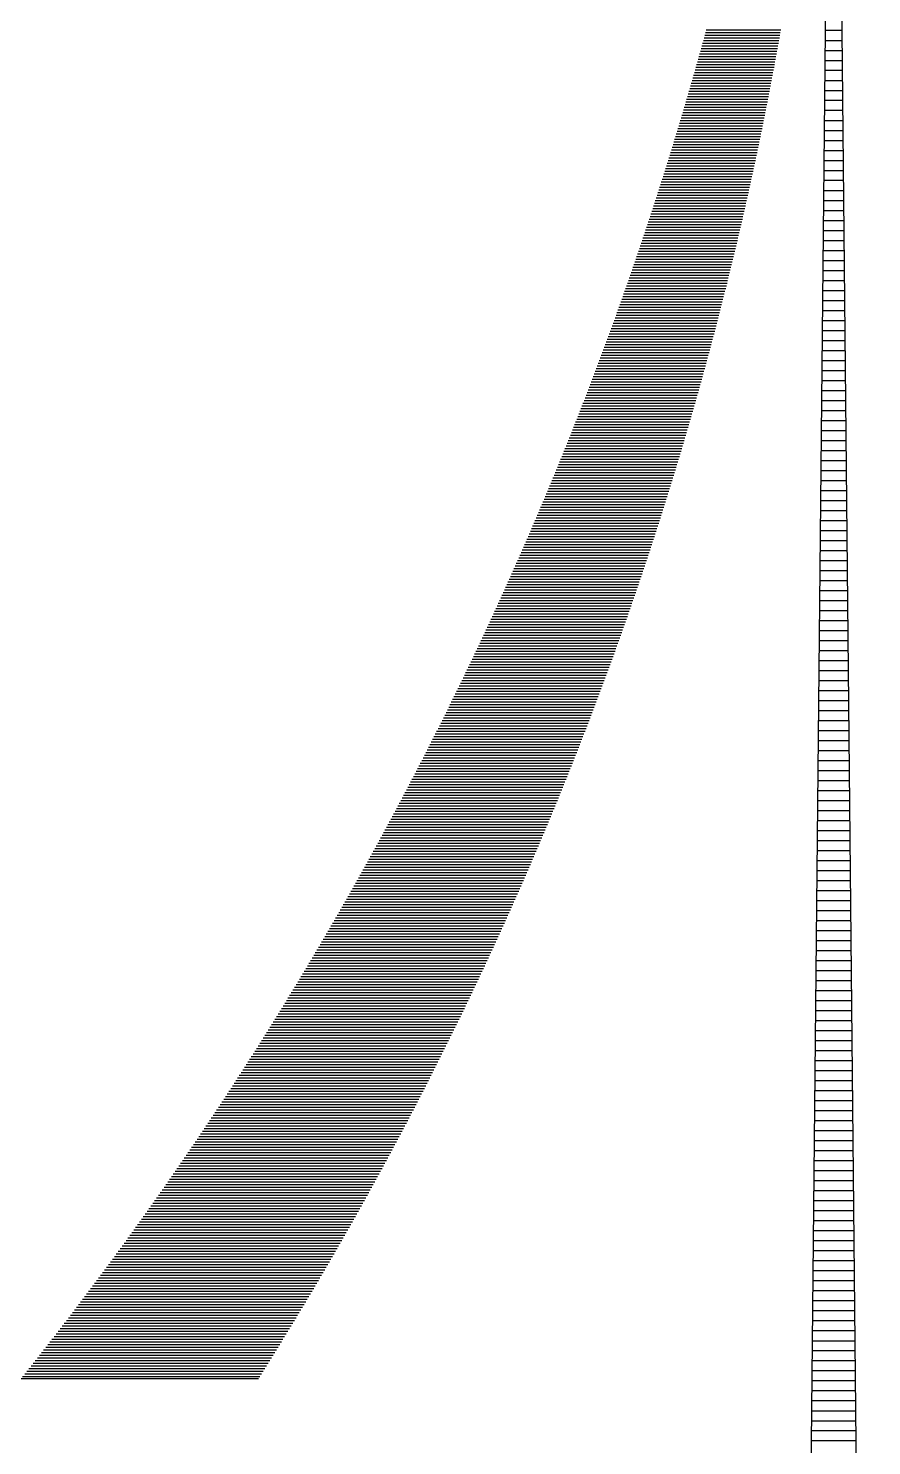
# Model space of a CAD drawing. Extents: x 271 to 16033, y -55852 to 2525.
# Drawn here: x 15996.302 to 15996.796, y -55777.837 to -55777.007 of the extents above; entities that cross this region are included whole.
import ezdxf

# ---------------------------------------------------------------- set-up
doc = ezdxf.new("R2010")
doc.units = 0
doc.header["$MEASUREMENT"] = 0
doc.layers.add('GUSH_MARM', color=173, linetype='Continuous')

# ---------------------------------------------------------------- blocks, each defined once
blk = doc.blocks.new('1BB389')
at = {"color": 7, "linetype": 'Continuous'}
for p, q in [((-20.566, -132.656), (-20.411, -132.656)), ((-20.568, -132.844), (-20.409, -132.844)), ((-20.567, -132.75), (-20.41, -132.75)), ((-20.569, -132.938), (-20.408, -132.938)), ((-20.57, -133.031), (-20.407, -133.031)), ((-20.572, -133.219), (-20.405, -133.219)), ((-20.571, -133.125), (-20.406, -133.125)), ((-20.573, -133.312), (-20.405, -133.312)), ((-20.575, -133.5), (-20.403, -133.5)), ((-20.574, -133.406), (-20.404, -133.406)), ((-20.576, -133.594), (-20.402, -133.594)), ((-20.577, -133.688), (-20.401, -133.688)), ((-20.578, -133.875), (-20.399, -133.875)), ((-20.577, -133.781), (-20.4, -133.781)), ((-20.579, -133.969), (-20.398, -133.969)), ((-20.581, -134.156), (-20.396, -134.156)), ((-20.58, -134.062), (-20.397, -134.062)), ((-20.582, -134.25), (-20.395, -134.25)), ((-20.584, -134.438), (-20.393, -134.438)), ((-20.583, -134.344), (-20.394, -134.344)), ((-20.585, -134.531), (-20.392, -134.531)), ((-20.586, -134.625), (-20.391, -134.625)), ((-20.588, -134.812), (-20.39, -134.812)), ((-20.587, -134.719), (-20.39, -134.719)), ((-20.589, -134.906), (-20.389, -134.906)), ((-20.591, -135.094), (-20.387, -135.094)), ((-20.59, -135), (-20.388, -135)), ((-20.592, -135.188), (-20.386, -135.188)), ((-20.592, -135.281), (-20.385, -135.281)), ((-20.594, -135.469), (-20.383, -135.469)), ((-20.593, -135.375), (-20.384, -135.375)), ((-20.595, -135.562), (-20.382, -135.562)), ((-20.597, -135.75), (-20.38, -135.75)), ((-20.596, -135.656), (-20.381, -135.656)), ((-20.598, -135.844), (-20.379, -135.844)), ((-20.6, -136.031), (-20.377, -136.031)), ((-20.599, -135.938), (-20.378, -135.938)), ((-20.601, -136.125), (-20.376, -136.125)), ((-20.602, -136.219), (-20.376, -136.219)), ((-20.604, -136.406), (-20.374, -136.406)), ((-20.603, -136.312), (-20.375, -136.312)), ((-20.605, -136.5), (-20.373, -136.5)), ((-20.606, -136.594), (-20.372, -136.594)), ((-20.606, -136.688), (-20.371, -136.688)), ((-20.607, -136.781), (-20.37, -136.781)), ((-20.608, -136.875), (-20.369, -136.875)), ((-20.61, -137.062), (-20.367, -137.062)), ((-20.609, -136.969), (-20.368, -136.969)), ((-20.611, -137.156), (-20.366, -137.156)), ((-20.613, -137.344), (-20.364, -137.344)), ((-20.612, -137.25), (-20.365, -137.25)), ((-20.614, -137.438), (-20.363, -137.438)), ((-20.616, -137.625), (-20.361, -137.625)), ((-20.615, -137.531), (-20.362, -137.531)), ((-20.617, -137.719), (-20.361, -137.719)), ((-20.618, -137.812), (-20.36, -137.812)), ((-20.62, -138), (-20.358, -138)), ((-20.619, -137.906), (-20.359, -137.906)), ((-20.621, -138.094), (-20.357, -138.094)), ((-20.622, -138.281), (-20.355, -138.281)), ((-20.621, -138.188), (-20.356, -138.188)), ((-20.623, -138.375), (-20.354, -138.375)), ((-20.624, -138.469), (-20.353, -138.469)), ((-20.626, -138.656), (-20.351, -138.656)), ((-20.625, -138.562), (-20.352, -138.562)), ((-20.627, -138.75), (-20.35, -138.75)), ((-20.629, -138.938), (-20.348, -138.938)), ((-20.628, -138.844), (-20.349, -138.844)), ((-20.63, -139.031), (-20.347, -139.031)), ((-20.632, -139.219), (-20.346, -139.219)), ((-20.631, -139.125), (-20.347, -139.125)), ((-20.633, -139.312), (-20.345, -139.312)), ((-20.634, -139.406), (-20.344, -139.406)), ((-20.636, -139.594), (-20.342, -139.594)), ((-20.635, -139.5), (-20.343, -139.5)), ((-20.636, -139.688), (-20.341, -139.688)), ((-20.638, -139.875), (-20.339, -139.875)), ((-20.637, -139.781), (-20.34, -139.781)), ((-20.639, -139.969), (-20.338, -139.969)), ((-20.64, -140.062), (-20.337, -140.062)), ((-20.642, -140.25), (-20.335, -140.25)), ((-20.641, -140.156), (-20.336, -140.156)), ((-20.643, -140.344), (-20.334, -140.344)), ((-20.645, -140.531), (-20.332, -140.531)), ((-20.644, -140.438), (-20.333, -140.438)), ((-20.646, -140.625), (-20.332, -140.625)), ((-20.648, -140.812), (-20.33, -140.812)), ((-20.647, -140.719), (-20.331, -140.719)), ((-20.649, -140.906), (-20.329, -140.906)), ((-20.65, -141), (-20.328, -141)), ((-20.651, -141.188), (-20.326, -141.188)), ((-20.65, -141.094), (-20.327, -141.094)), ((-20.652, -141.281), (-20.325, -141.281)), ((-20.654, -141.469), (-20.323, -141.469)), ((-20.653, -141.375), (-20.324, -141.375)), ((-20.655, -141.562), (-20.322, -141.562)), ((-20.656, -141.656), (-20.321, -141.656)), ((-20.658, -141.844), (-20.319, -141.844)), ((-20.657, -141.75), (-20.32, -141.75)), ((-20.659, -141.938), (-20.318, -141.938)), ((-20.661, -142.125), (-20.317, -142.125)), ((-20.66, -142.031), (-20.318, -142.031)), ((-20.662, -142.219), (-20.316, -142.219)), ((-20.664, -142.406), (-20.314, -142.406)), ((-20.663, -142.312), (-20.315, -142.312)), ((-20.665, -142.5), (-20.313, -142.5)), ((-20.665, -142.594), (-20.312, -142.594)), ((-20.667, -142.781), (-20.31, -142.781)), ((-20.666, -142.688), (-20.311, -142.688)), ((-20.668, -142.875), (-20.309, -142.875)), ((-20.67, -143.062), (-20.307, -143.062)), ((-20.669, -142.969), (-20.308, -142.969)), ((-20.671, -143.156), (-20.306, -143.156)), ((-20.672, -143.25), (-20.305, -143.25)), ((-20.674, -143.438), (-20.303, -143.438)), ((-20.673, -143.344), (-20.304, -143.344)), ((-20.675, -143.531), (-20.303, -143.531)), ((-20.677, -143.719), (-20.301, -143.719)), ((-20.676, -143.625), (-20.302, -143.625)), ((-20.678, -143.812), (-20.3, -143.812)), ((-20.679, -143.906), (-20.299, -143.906)), ((-20.679, -144), (-20.298, -144)), ((-20.68, -144.094), (-20.297, -144.094)), ((-20.681, -144.188), (-20.296, -144.188)), ((-20.683, -144.375), (-20.294, -144.375)), ((-20.682, -144.281), (-20.295, -144.281)), ((-20.684, -144.469), (-20.293, -144.469)), ((-20.686, -144.656), (-20.291, -144.656)), ((-20.685, -144.562), (-20.292, -144.562)), ((-20.687, -144.75), (-20.29, -144.75)), ((-20.688, -144.844), (-20.289, -144.844)), ((-20.69, -145.031), (-20.288, -145.031)), ((-20.689, -144.938), (-20.289, -144.938)), ((-20.691, -145.125), (-20.287, -145.125)), ((-20.693, -145.312), (-20.285, -145.312)), ((-20.692, -145.219), (-20.286, -145.219)), ((-20.694, -145.406), (-20.284, -145.406)), ((-20.695, -145.594), (-20.282, -145.594)), ((-20.694, -145.5), (-20.283, -145.5)), ((-20.696, -145.688), (-20.281, -145.688)), ((-20.697, -145.781), (-20.28, -145.781)), ((-20.698, -145.875), (-20.279, -145.875))]:
    blk.add_line(p, q, dxfattribs=at)

msp = doc.modelspace()

# ---------------------------------------------------------------- linework, layer by layer
at = {"layer": 'GUSH_MARM', "color": 250, "linetype": 'Continuous', "ltscale": 0.0625}
for p, q in [((15996.71159, -55782.78398, 1172.19571), (15996.77394, -55776.53734, 1172.19571)), ((15996.83659, -55782.78398, 1172.19571), (15996.77425, -55776.53734, 1172.19571)), ((15996.29791, -55777.79776, 1172.19571), (15996.43702, -55777.79776, 1172.19571))]:
    msp.add_line(p, q, dxfattribs=at)
at = {"layer": 'GUSH_MARM', "color": 250, "linetype": 'Continuous', "ltscale": 0.00016276}
for p, q in [((15996.69759, -55777.0139, 1172.19571), (15996.74185, -55777.0139, 1172.19571)), ((15996.69803, -55777.01234, 1172.19571), (15996.74213, -55777.01234, 1172.19571)), ((15996.69845, -55777.01077, 1172.19571), (15996.74241, -55777.01077, 1172.19571)), ((15996.69888, -55777.00921, 1172.19571), (15996.74268, -55777.00921, 1172.19571)), ((15996.69931, -55777.00765, 1172.19571), (15996.74296, -55777.00765, 1172.19571)), ((15996.69542, -55777.02171, 1172.19571), (15996.74043, -55777.02171, 1172.19571)), ((15996.69586, -55777.02015, 1172.19571), (15996.74072, -55777.02015, 1172.19571)), ((15996.6963, -55777.01859, 1172.19571), (15996.741, -55777.01859, 1172.19571)), ((15996.69673, -55777.01702, 1172.19571), (15996.74129, -55777.01702, 1172.19571)), ((15996.69716, -55777.01546, 1172.19571), (15996.74157, -55777.01546, 1172.19571)), ((15996.69322, -55777.02952, 1172.19571), (15996.73899, -55777.02952, 1172.19571)), ((15996.69366, -55777.02796, 1172.19571), (15996.73928, -55777.02796, 1172.19571)), ((15996.69411, -55777.0264, 1172.19571), (15996.73957, -55777.0264, 1172.19571)), ((15996.69455, -55777.02484, 1172.19571), (15996.73986, -55777.02484, 1172.19571)), ((15996.69499, -55777.02327, 1172.19571), (15996.74015, -55777.02327, 1172.19571)), ((15996.69099, -55777.03734, 1172.19571), (15996.73752, -55777.03734, 1172.19571)), ((15996.69144, -55777.03577, 1172.19571), (15996.73781, -55777.03577, 1172.19571)), ((15996.69188, -55777.03421, 1172.19571), (15996.73811, -55777.03421, 1172.19571)), ((15996.69233, -55777.03265, 1172.19571), (15996.7384, -55777.03265, 1172.19571)), ((15996.69278, -55777.03109, 1172.19571), (15996.7387, -55777.03109, 1172.19571)), ((15996.68826, -55777.04671, 1172.19571), (15996.73571, -55777.04671, 1172.19571)), ((15996.68872, -55777.04515, 1172.19571), (15996.73601, -55777.04515, 1172.19571)), ((15996.68918, -55777.04359, 1172.19571), (15996.73632, -55777.04359, 1172.19571)), ((15996.68963, -55777.04202, 1172.19571), (15996.73662, -55777.04202, 1172.19571)), ((15996.69008, -55777.04046, 1172.19571), (15996.73692, -55777.04046, 1172.19571)), ((15996.69054, -55777.0389, 1172.19571), (15996.73722, -55777.0389, 1172.19571)), ((15996.68596, -55777.05452, 1172.19571), (15996.73417, -55777.05452, 1172.19571)), ((15996.68642, -55777.05296, 1172.19571), (15996.73448, -55777.05296, 1172.19571)), ((15996.68689, -55777.0514, 1172.19571), (15996.73479, -55777.0514, 1172.19571)), ((15996.68735, -55777.04984, 1172.19571), (15996.7351, -55777.04984, 1172.19571)), ((15996.68781, -55777.04827, 1172.19571), (15996.7354, -55777.04827, 1172.19571)), ((15996.68363, -55777.06234, 1172.19571), (15996.7326, -55777.06234, 1172.19571)), ((15996.6841, -55777.06077, 1172.19571), (15996.73292, -55777.06077, 1172.19571)), ((15996.68456, -55777.05921, 1172.19571), (15996.73323, -55777.05921, 1172.19571)), ((15996.68503, -55777.05765, 1172.19571), (15996.73355, -55777.05765, 1172.19571)), ((15996.6855, -55777.05609, 1172.19571), (15996.73386, -55777.05609, 1172.19571)), ((15996.68078, -55777.07171, 1172.19571), (15996.73068, -55777.07171, 1172.19571)), ((15996.68126, -55777.07015, 1172.19571), (15996.73101, -55777.07015, 1172.19571)), ((15996.68174, -55777.06859, 1172.19571), (15996.73133, -55777.06859, 1172.19571)), ((15996.68221, -55777.06702, 1172.19571), (15996.73165, -55777.06702, 1172.19571)), ((15996.68268, -55777.06546, 1172.19571), (15996.73197, -55777.06546, 1172.19571)), ((15996.68316, -55777.0639, 1172.19571), (15996.73229, -55777.0639, 1172.19571)), ((15996.67838, -55777.07952, 1172.19571), (15996.72905, -55777.07952, 1172.19571)), ((15996.67886, -55777.07796, 1172.19571), (15996.72938, -55777.07796, 1172.19571)), ((15996.67934, -55777.0764, 1172.19571), (15996.72971, -55777.0764, 1172.19571)), ((15996.67982, -55777.07484, 1172.19571), (15996.73003, -55777.07484, 1172.19571)), ((15996.6803, -55777.07327, 1172.19571), (15996.73036, -55777.07327, 1172.19571)), ((15996.67594, -55777.08734, 1172.19571), (15996.72739, -55777.08734, 1172.19571)), ((15996.67643, -55777.08577, 1172.19571), (15996.72772, -55777.08577, 1172.19571)), ((15996.67692, -55777.08421, 1172.19571), (15996.72806, -55777.08421, 1172.19571)), ((15996.67741, -55777.08265, 1172.19571), (15996.72839, -55777.08265, 1172.19571)), ((15996.67789, -55777.08109, 1172.19571), (15996.72872, -55777.08109, 1172.19571)), ((15996.67297, -55777.09671, 1172.19571), (15996.72535, -55777.09671, 1172.19571)), ((15996.67347, -55777.09515, 1172.19571), (15996.72569, -55777.09515, 1172.19571)), ((15996.67397, -55777.09359, 1172.19571), (15996.72603, -55777.09359, 1172.19571)), ((15996.67446, -55777.09202, 1172.19571), (15996.72637, -55777.09202, 1172.19571)), ((15996.67496, -55777.09046, 1172.19571), (15996.72671, -55777.09046, 1172.19571)), ((15996.67545, -55777.0889, 1172.19571), (15996.72705, -55777.0889, 1172.19571)), ((15996.67047, -55777.10452, 1172.19571), (15996.72362, -55777.10452, 1172.19571)), ((15996.67097, -55777.10296, 1172.19571), (15996.72397, -55777.10296, 1172.19571)), ((15996.67147, -55777.1014, 1172.19571), (15996.72432, -55777.1014, 1172.19571)), ((15996.67198, -55777.09984, 1172.19571), (15996.72466, -55777.09984, 1172.19571)), ((15996.67248, -55777.09827, 1172.19571), (15996.72501, -55777.09827, 1172.19571)), ((15996.66793, -55777.11234, 1172.19571), (15996.72186, -55777.11234, 1172.19571)), ((15996.66844, -55777.11077, 1172.19571), (15996.72222, -55777.11077, 1172.19571)), ((15996.66895, -55777.10921, 1172.19571), (15996.72257, -55777.10921, 1172.19571)), ((15996.66946, -55777.10765, 1172.19571), (15996.72292, -55777.10765, 1172.19571)), ((15996.66996, -55777.10609, 1172.19571), (15996.72327, -55777.10609, 1172.19571)), ((15996.66484, -55777.12171, 1172.19571), (15996.71971, -55777.12171, 1172.19571)), ((15996.66535, -55777.12015, 1172.19571), (15996.72008, -55777.12015, 1172.19571)), ((15996.66587, -55777.11859, 1172.19571), (15996.72044, -55777.11859, 1172.19571)), ((15996.66639, -55777.11702, 1172.19571), (15996.72079, -55777.11702, 1172.19571)), ((15996.6669, -55777.11546, 1172.19571), (15996.72115, -55777.11546, 1172.19571)), ((15996.66742, -55777.1139, 1172.19571), (15996.72151, -55777.1139, 1172.19571)), ((15996.66223, -55777.12952, 1172.19571), (15996.71789, -55777.12952, 1172.19571)), ((15996.66275, -55777.12796, 1172.19571), (15996.71826, -55777.12796, 1172.19571)), ((15996.66327, -55777.1264, 1172.19571), (15996.71862, -55777.1264, 1172.19571)), ((15996.6638, -55777.12484, 1172.19571), (15996.71899, -55777.12484, 1172.19571)), ((15996.66432, -55777.12327, 1172.19571), (15996.71935, -55777.12327, 1172.19571)), ((15996.65958, -55777.13734, 1172.19571), (15996.71603, -55777.13734, 1172.19571)), ((15996.66011, -55777.13577, 1172.19571), (15996.71641, -55777.13577, 1172.19571)), ((15996.66064, -55777.13421, 1172.19571), (15996.71678, -55777.13421, 1172.19571)), ((15996.66117, -55777.13265, 1172.19571), (15996.71715, -55777.13265, 1172.19571)), ((15996.6617, -55777.13109, 1172.19571), (15996.71752, -55777.13109, 1172.19571)), ((15996.65636, -55777.14671, 1172.19571), (15996.71377, -55777.14671, 1172.19571)), ((15996.6569, -55777.14515, 1172.19571), (15996.71415, -55777.14515, 1172.19571)), ((15996.65744, -55777.14359, 1172.19571), (15996.71453, -55777.14359, 1172.19571)), ((15996.65798, -55777.14202, 1172.19571), (15996.71491, -55777.14202, 1172.19571)), ((15996.65851, -55777.14046, 1172.19571), (15996.71528, -55777.14046, 1172.19571)), ((15996.65905, -55777.1389, 1172.19571), (15996.71566, -55777.1389, 1172.19571)), ((15996.65365, -55777.15452, 1172.19571), (15996.71184, -55777.15452, 1172.19571)), ((15996.65419, -55777.15296, 1172.19571), (15996.71223, -55777.15296, 1172.19571)), ((15996.65474, -55777.1514, 1172.19571), (15996.71262, -55777.1514, 1172.19571)), ((15996.65528, -55777.14984, 1172.19571), (15996.713, -55777.14984, 1172.19571)), ((15996.65582, -55777.14827, 1172.19571), (15996.71338, -55777.14827, 1172.19571)), ((15996.6509, -55777.16234, 1172.19571), (15996.70989, -55777.16234, 1172.19571)), ((15996.65145, -55777.16077, 1172.19571), (15996.71028, -55777.16077, 1172.19571)), ((15996.652, -55777.15921, 1172.19571), (15996.71068, -55777.15921, 1172.19571)), ((15996.65255, -55777.15765, 1172.19571), (15996.71107, -55777.15765, 1172.19571)), ((15996.6531, -55777.15609, 1172.19571), (15996.71146, -55777.15609, 1172.19571)), ((15996.64755, -55777.17171, 1172.19571), (15996.70751, -55777.17171, 1172.19571)), ((15996.64812, -55777.17015, 1172.19571), (15996.70791, -55777.17015, 1172.19571)), ((15996.64867, -55777.16859, 1172.19571), (15996.70831, -55777.16859, 1172.19571)), ((15996.64923, -55777.16702, 1172.19571), (15996.70871, -55777.16702, 1172.19571)), ((15996.64979, -55777.16546, 1172.19571), (15996.7091, -55777.16546, 1172.19571)), ((15996.65034, -55777.1639, 1172.19571), (15996.7095, -55777.1639, 1172.19571)), ((15996.64473, -55777.17952, 1172.19571), (15996.70549, -55777.17952, 1172.19571)), ((15996.6453, -55777.17796, 1172.19571), (15996.70589, -55777.17796, 1172.19571)), ((15996.64586, -55777.1764, 1172.19571), (15996.7063, -55777.1764, 1172.19571)), ((15996.64643, -55777.17484, 1172.19571), (15996.7067, -55777.17484, 1172.19571)), ((15996.64699, -55777.17327, 1172.19571), (15996.70711, -55777.17327, 1172.19571)), ((15996.64187, -55777.18734, 1172.19571), (15996.70344, -55777.18734, 1172.19571)), ((15996.64245, -55777.18577, 1172.19571), (15996.70385, -55777.18577, 1172.19571)), ((15996.64302, -55777.18421, 1172.19571), (15996.70426, -55777.18421, 1172.19571)), ((15996.64359, -55777.18265, 1172.19571), (15996.70467, -55777.18265, 1172.19571)), ((15996.64416, -55777.18109, 1172.19571), (15996.70508, -55777.18109, 1172.19571)), ((15996.63898, -55777.19515, 1172.19571), (15996.70135, -55777.19515, 1172.19571)), ((15996.63956, -55777.19359, 1172.19571), (15996.70177, -55777.19359, 1172.19571)), ((15996.64014, -55777.19202, 1172.19571), (15996.70219, -55777.19202, 1172.19571)), ((15996.64072, -55777.19046, 1172.19571), (15996.70261, -55777.19046, 1172.19571)), ((15996.6413, -55777.1889, 1172.19571), (15996.70302, -55777.1889, 1172.19571)), ((15996.63547, -55777.20452, 1172.19571), (15996.69881, -55777.20452, 1172.19571)), ((15996.63606, -55777.20296, 1172.19571), (15996.69924, -55777.20296, 1172.19571)), ((15996.63665, -55777.2014, 1172.19571), (15996.69967, -55777.2014, 1172.19571)), ((15996.63723, -55777.19984, 1172.19571), (15996.70009, -55777.19984, 1172.19571)), ((15996.63782, -55777.19827, 1172.19571), (15996.70051, -55777.19827, 1172.19571)), ((15996.6384, -55777.19671, 1172.19571), (15996.70093, -55777.19671, 1172.19571)), ((15996.63251, -55777.21234, 1172.19571), (15996.69666, -55777.21234, 1172.19571)), ((15996.6331, -55777.21077, 1172.19571), (15996.6971, -55777.21077, 1172.19571)), ((15996.6337, -55777.20921, 1172.19571), (15996.69753, -55777.20921, 1172.19571)), ((15996.63429, -55777.20765, 1172.19571), (15996.69796, -55777.20765, 1172.19571)), ((15996.63488, -55777.20609, 1172.19571), (15996.69839, -55777.20609, 1172.19571)), ((15996.62951, -55777.22015, 1172.19571), (15996.69448, -55777.22015, 1172.19571)), ((15996.63011, -55777.21859, 1172.19571), (15996.69492, -55777.21859, 1172.19571)), ((15996.63071, -55777.21702, 1172.19571), (15996.69536, -55777.21702, 1172.19571)), ((15996.63131, -55777.21546, 1172.19571), (15996.6958, -55777.21546, 1172.19571)), ((15996.63191, -55777.2139, 1172.19571), (15996.69623, -55777.2139, 1172.19571)), ((15996.62586, -55777.22952, 1172.19571), (15996.69182, -55777.22952, 1172.19571)), ((15996.62647, -55777.22796, 1172.19571), (15996.69227, -55777.22796, 1172.19571)), ((15996.62708, -55777.2264, 1172.19571), (15996.69272, -55777.2264, 1172.19571)), ((15996.62769, -55777.22484, 1172.19571), (15996.69316, -55777.22484, 1172.19571)), ((15996.6283, -55777.22327, 1172.19571), (15996.6936, -55777.22327, 1172.19571)), ((15996.6289, -55777.22171, 1172.19571), (15996.69404, -55777.22171, 1172.19571)), ((15996.62279, -55777.23734, 1172.19571), (15996.68957, -55777.23734, 1172.19571)), ((15996.6234, -55777.23577, 1172.19571), (15996.69003, -55777.23577, 1172.19571)), ((15996.62402, -55777.23421, 1172.19571), (15996.69048, -55777.23421, 1172.19571)), ((15996.62464, -55777.23265, 1172.19571), (15996.69093, -55777.23265, 1172.19571)), ((15996.62525, -55777.23109, 1172.19571), (15996.69138, -55777.23109, 1172.19571)), ((15996.61968, -55777.24515, 1172.19571), (15996.68729, -55777.24515, 1172.19571)), ((15996.6203, -55777.24359, 1172.19571), (15996.68775, -55777.24359, 1172.19571)), ((15996.62093, -55777.24202, 1172.19571), (15996.68821, -55777.24202, 1172.19571)), ((15996.62155, -55777.24046, 1172.19571), (15996.68866, -55777.24046, 1172.19571)), ((15996.62217, -55777.2389, 1172.19571), (15996.68912, -55777.2389, 1172.19571)), ((15996.6159, -55777.25452, 1172.19571), (15996.68451, -55777.25452, 1172.19571)), ((15996.61653, -55777.25296, 1172.19571), (15996.68498, -55777.25296, 1172.19571)), ((15996.61716, -55777.2514, 1172.19571), (15996.68544, -55777.2514, 1172.19571)), ((15996.61779, -55777.24984, 1172.19571), (15996.68591, -55777.24984, 1172.19571)), ((15996.61842, -55777.24827, 1172.19571), (15996.68637, -55777.24827, 1172.19571)), ((15996.61905, -55777.24671, 1172.19571), (15996.68683, -55777.24671, 1172.19571)), ((15996.61271, -55777.26234, 1172.19571), (15996.68216, -55777.26234, 1172.19571)), ((15996.61335, -55777.26077, 1172.19571), (15996.68263, -55777.26077, 1172.19571)), ((15996.61399, -55777.25921, 1172.19571), (15996.6831, -55777.25921, 1172.19571)), ((15996.61463, -55777.25765, 1172.19571), (15996.68357, -55777.25765, 1172.19571)), ((15996.61526, -55777.25609, 1172.19571), (15996.68404, -55777.25609, 1172.19571)), ((15996.60949, -55777.27015, 1172.19571), (15996.67978, -55777.27015, 1172.19571)), ((15996.61014, -55777.26859, 1172.19571), (15996.68026, -55777.26859, 1172.19571)), ((15996.61078, -55777.26702, 1172.19571), (15996.68073, -55777.26702, 1172.19571)), ((15996.61143, -55777.26546, 1172.19571), (15996.68121, -55777.26546, 1172.19571)), ((15996.61207, -55777.2639, 1172.19571), (15996.68169, -55777.2639, 1172.19571)), ((15996.60558, -55777.27952, 1172.19571), (15996.67687, -55777.27952, 1172.19571)), ((15996.60623, -55777.27796, 1172.19571), (15996.67736, -55777.27796, 1172.19571)), ((15996.60689, -55777.2764, 1172.19571), (15996.67785, -55777.2764, 1172.19571)), ((15996.60754, -55777.27484, 1172.19571), (15996.67833, -55777.27484, 1172.19571)), ((15996.60819, -55777.27327, 1172.19571), (15996.67881, -55777.27327, 1172.19571)), ((15996.60884, -55777.27171, 1172.19571), (15996.6793, -55777.27171, 1172.19571)), ((15996.60228, -55777.28734, 1172.19571), (15996.67442, -55777.28734, 1172.19571)), ((15996.60294, -55777.28577, 1172.19571), (15996.67491, -55777.28577, 1172.19571)), ((15996.6036, -55777.28421, 1172.19571), (15996.6754, -55777.28421, 1172.19571)), ((15996.60426, -55777.28265, 1172.19571), (15996.6759, -55777.28265, 1172.19571)), ((15996.60492, -55777.28109, 1172.19571), (15996.67639, -55777.28109, 1172.19571)), ((15996.59894, -55777.29515, 1172.19571), (15996.67193, -55777.29515, 1172.19571)), ((15996.59961, -55777.29359, 1172.19571), (15996.67243, -55777.29359, 1172.19571)), ((15996.60028, -55777.29202, 1172.19571), (15996.67293, -55777.29202, 1172.19571)), ((15996.60095, -55777.29046, 1172.19571), (15996.67343, -55777.29046, 1172.19571)), ((15996.60161, -55777.2889, 1172.19571), (15996.67392, -55777.2889, 1172.19571)), ((15996.59489, -55777.30452, 1172.19571), (15996.66891, -55777.30452, 1172.19571)), ((15996.59557, -55777.30296, 1172.19571), (15996.66941, -55777.30296, 1172.19571)), ((15996.59625, -55777.3014, 1172.19571), (15996.66992, -55777.3014, 1172.19571)), ((15996.59692, -55777.29984, 1172.19571), (15996.67043, -55777.29984, 1172.19571)), ((15996.5976, -55777.29827, 1172.19571), (15996.67093, -55777.29827, 1172.19571)), ((15996.59827, -55777.29671, 1172.19571), (15996.67143, -55777.29671, 1172.19571)), ((15996.59148, -55777.31234, 1172.19571), (15996.66635, -55777.31234, 1172.19571)), ((15996.59216, -55777.31077, 1172.19571), (15996.66686, -55777.31077, 1172.19571)), ((15996.59285, -55777.30921, 1172.19571), (15996.66738, -55777.30921, 1172.19571)), ((15996.59353, -55777.30765, 1172.19571), (15996.66789, -55777.30765, 1172.19571)), ((15996.59421, -55777.30609, 1172.19571), (15996.6684, -55777.30609, 1172.19571)), ((15996.58803, -55777.32015, 1172.19571), (15996.66376, -55777.32015, 1172.19571)), ((15996.58872, -55777.31859, 1172.19571), (15996.66428, -55777.31859, 1172.19571)), ((15996.58941, -55777.31702, 1172.19571), (15996.6648, -55777.31702, 1172.19571)), ((15996.5901, -55777.31546, 1172.19571), (15996.66532, -55777.31546, 1172.19571)), ((15996.59079, -55777.3139, 1172.19571), (15996.66583, -55777.3139, 1172.19571)), ((15996.58454, -55777.32796, 1172.19571), (15996.66114, -55777.32796, 1172.19571)), ((15996.58524, -55777.3264, 1172.19571), (15996.66166, -55777.3264, 1172.19571)), ((15996.58594, -55777.32484, 1172.19571), (15996.66219, -55777.32484, 1172.19571)), ((15996.58664, -55777.32327, 1172.19571), (15996.66271, -55777.32327, 1172.19571)), ((15996.58733, -55777.32171, 1172.19571), (15996.66324, -55777.32171, 1172.19571)), ((15996.58031, -55777.33734, 1172.19571), (15996.65795, -55777.33734, 1172.19571)), ((15996.58101, -55777.33577, 1172.19571), (15996.65848, -55777.33577, 1172.19571)), ((15996.58172, -55777.33421, 1172.19571), (15996.65901, -55777.33421, 1172.19571)), ((15996.58243, -55777.33265, 1172.19571), (15996.65955, -55777.33265, 1172.19571)), ((15996.58313, -55777.33109, 1172.19571), (15996.66008, -55777.33109, 1172.19571)), ((15996.58384, -55777.32952, 1172.19571), (15996.66061, -55777.32952, 1172.19571)), ((15996.57674, -55777.34515, 1172.19571), (15996.65525, -55777.34515, 1172.19571)), ((15996.57745, -55777.34359, 1172.19571), (15996.65579, -55777.34359, 1172.19571)), ((15996.57817, -55777.34202, 1172.19571), (15996.65633, -55777.34202, 1172.19571)), ((15996.57888, -55777.34046, 1172.19571), (15996.65687, -55777.34046, 1172.19571)), ((15996.57959, -55777.3389, 1172.19571), (15996.65741, -55777.3389, 1172.19571)), ((15996.57313, -55777.35296, 1172.19571), (15996.65252, -55777.35296, 1172.19571)), ((15996.57386, -55777.3514, 1172.19571), (15996.65307, -55777.3514, 1172.19571)), ((15996.57458, -55777.34984, 1172.19571), (15996.65362, -55777.34984, 1172.19571)), ((15996.5753, -55777.34827, 1172.19571), (15996.65416, -55777.34827, 1172.19571)), ((15996.57602, -55777.34671, 1172.19571), (15996.65471, -55777.34671, 1172.19571)), ((15996.56875, -55777.36234, 1172.19571), (15996.6492, -55777.36234, 1172.19571)), ((15996.56949, -55777.36077, 1172.19571), (15996.64976, -55777.36077, 1172.19571)), ((15996.57022, -55777.35921, 1172.19571), (15996.65032, -55777.35921, 1172.19571)), ((15996.57095, -55777.35765, 1172.19571), (15996.65087, -55777.35765, 1172.19571)), ((15996.57168, -55777.35609, 1172.19571), (15996.65142, -55777.35609, 1172.19571)), ((15996.57241, -55777.35452, 1172.19571), (15996.65197, -55777.35452, 1172.19571)), ((15996.56507, -55777.37015, 1172.19571), (15996.6464, -55777.37015, 1172.19571)), ((15996.56581, -55777.36859, 1172.19571), (15996.64697, -55777.36859, 1172.19571)), ((15996.56655, -55777.36702, 1172.19571), (15996.64753, -55777.36702, 1172.19571)), ((15996.56728, -55777.36546, 1172.19571), (15996.64809, -55777.36546, 1172.19571)), ((15996.56802, -55777.3639, 1172.19571), (15996.64865, -55777.3639, 1172.19571)), ((15996.56134, -55777.37796, 1172.19571), (15996.64357, -55777.37796, 1172.19571)), ((15996.56209, -55777.3764, 1172.19571), (15996.64414, -55777.3764, 1172.19571)), ((15996.56284, -55777.37484, 1172.19571), (15996.64471, -55777.37484, 1172.19571)), ((15996.56358, -55777.37327, 1172.19571), (15996.64527, -55777.37327, 1172.19571)), ((15996.56432, -55777.37171, 1172.19571), (15996.64584, -55777.37171, 1172.19571)), ((15996.55682, -55777.38734, 1172.19571), (15996.64012, -55777.38734, 1172.19571)), ((15996.55758, -55777.38577, 1172.19571), (15996.6407, -55777.38577, 1172.19571)), ((15996.55833, -55777.38421, 1172.19571), (15996.64127, -55777.38421, 1172.19571)), ((15996.55909, -55777.38265, 1172.19571), (15996.64185, -55777.38265, 1172.19571)), ((15996.55984, -55777.38109, 1172.19571), (15996.64242, -55777.38109, 1172.19571)), ((15996.56059, -55777.37952, 1172.19571), (15996.643, -55777.37952, 1172.19571)), ((15996.55301, -55777.39515, 1172.19571), (15996.63721, -55777.39515, 1172.19571)), ((15996.55377, -55777.39359, 1172.19571), (15996.6378, -55777.39359, 1172.19571)), ((15996.55454, -55777.39202, 1172.19571), (15996.63838, -55777.39202, 1172.19571)), ((15996.5553, -55777.39046, 1172.19571), (15996.63896, -55777.39046, 1172.19571)), ((15996.55606, -55777.3889, 1172.19571), (15996.63954, -55777.3889, 1172.19571)), ((15996.54916, -55777.40296, 1172.19571), (15996.63427, -55777.40296, 1172.19571)), ((15996.54993, -55777.4014, 1172.19571), (15996.63486, -55777.4014, 1172.19571)), ((15996.55071, -55777.39984, 1172.19571), (15996.63545, -55777.39984, 1172.19571)), ((15996.55147, -55777.39827, 1172.19571), (15996.63604, -55777.39827, 1172.19571)), ((15996.55224, -55777.39671, 1172.19571), (15996.63662, -55777.39671, 1172.19571)), ((15996.54449, -55777.41234, 1172.19571), (15996.63069, -55777.41234, 1172.19571)), ((15996.54527, -55777.41077, 1172.19571), (15996.63129, -55777.41077, 1172.19571)), ((15996.54605, -55777.40921, 1172.19571), (15996.63189, -55777.40921, 1172.19571)), ((15996.54683, -55777.40765, 1172.19571), (15996.63248, -55777.40765, 1172.19571)), ((15996.54761, -55777.40609, 1172.19571), (15996.63308, -55777.40609, 1172.19571)), ((15996.54839, -55777.40452, 1172.19571), (15996.63367, -55777.40452, 1172.19571)), ((15996.54056, -55777.42015, 1172.19571), (15996.62767, -55777.42015, 1172.19571)), ((15996.54135, -55777.41859, 1172.19571), (15996.62828, -55777.41859, 1172.19571)), ((15996.54214, -55777.41702, 1172.19571), (15996.62888, -55777.41702, 1172.19571)), ((15996.54292, -55777.41546, 1172.19571), (15996.62949, -55777.41546, 1172.19571)), ((15996.54371, -55777.4139, 1172.19571), (15996.63009, -55777.4139, 1172.19571)), ((15996.53658, -55777.42796, 1172.19571), (15996.62462, -55777.42796, 1172.19571)), ((15996.53738, -55777.4264, 1172.19571), (15996.62523, -55777.4264, 1172.19571)), ((15996.53818, -55777.42484, 1172.19571), (15996.62584, -55777.42484, 1172.19571)), ((15996.53897, -55777.42327, 1172.19571), (15996.62645, -55777.42327, 1172.19571)), ((15996.53977, -55777.42171, 1172.19571), (15996.62706, -55777.42171, 1172.19571)), ((15996.53176, -55777.43734, 1172.19571), (15996.62091, -55777.43734, 1172.19571)), ((15996.53257, -55777.43577, 1172.19571), (15996.62153, -55777.43577, 1172.19571)), ((15996.53338, -55777.43421, 1172.19571), (15996.62215, -55777.43421, 1172.19571)), ((15996.53418, -55777.43265, 1172.19571), (15996.62277, -55777.43265, 1172.19571)), ((15996.53498, -55777.43109, 1172.19571), (15996.62339, -55777.43109, 1172.19571)), ((15996.53579, -55777.42952, 1172.19571), (15996.624, -55777.42952, 1172.19571)), ((15996.5277, -55777.44515, 1172.19571), (15996.61778, -55777.44515, 1172.19571)), ((15996.52852, -55777.44359, 1172.19571), (15996.61841, -55777.44359, 1172.19571)), ((15996.52933, -55777.44202, 1172.19571), (15996.61903, -55777.44202, 1172.19571)), ((15996.53015, -55777.44046, 1172.19571), (15996.61966, -55777.44046, 1172.19571)), ((15996.53096, -55777.4389, 1172.19571), (15996.62029, -55777.4389, 1172.19571)), ((15996.5236, -55777.45296, 1172.19571), (15996.61461, -55777.45296, 1172.19571)), ((15996.52443, -55777.4514, 1172.19571), (15996.61525, -55777.4514, 1172.19571)), ((15996.52525, -55777.44984, 1172.19571), (15996.61588, -55777.44984, 1172.19571)), ((15996.52607, -55777.44827, 1172.19571), (15996.61652, -55777.44827, 1172.19571)), ((15996.52689, -55777.44671, 1172.19571), (15996.61715, -55777.44671, 1172.19571)), ((15996.51946, -55777.46077, 1172.19571), (15996.61141, -55777.46077, 1172.19571)), ((15996.5203, -55777.45921, 1172.19571), (15996.61206, -55777.45921, 1172.19571)), ((15996.52112, -55777.45765, 1172.19571), (15996.6127, -55777.45765, 1172.19571)), ((15996.52195, -55777.45609, 1172.19571), (15996.61334, -55777.45609, 1172.19571)), ((15996.52278, -55777.45452, 1172.19571), (15996.61398, -55777.45452, 1172.19571)), ((15996.51444, -55777.47015, 1172.19571), (15996.60753, -55777.47015, 1172.19571)), ((15996.51528, -55777.46859, 1172.19571), (15996.60818, -55777.46859, 1172.19571)), ((15996.51612, -55777.46702, 1172.19571), (15996.60883, -55777.46702, 1172.19571)), ((15996.51696, -55777.46546, 1172.19571), (15996.60948, -55777.46546, 1172.19571)), ((15996.5178, -55777.4639, 1172.19571), (15996.61012, -55777.4639, 1172.19571)), ((15996.51863, -55777.46234, 1172.19571), (15996.61077, -55777.46234, 1172.19571)), ((15996.51021, -55777.47796, 1172.19571), (15996.60425, -55777.47796, 1172.19571)), ((15996.51106, -55777.4764, 1172.19571), (15996.60491, -55777.4764, 1172.19571)), ((15996.51191, -55777.47484, 1172.19571), (15996.60557, -55777.47484, 1172.19571)), ((15996.51275, -55777.47327, 1172.19571), (15996.60622, -55777.47327, 1172.19571)), ((15996.5136, -55777.47171, 1172.19571), (15996.60687, -55777.47171, 1172.19571)), ((15996.50594, -55777.48577, 1172.19571), (15996.60094, -55777.48577, 1172.19571)), ((15996.5068, -55777.48421, 1172.19571), (15996.6016, -55777.48421, 1172.19571)), ((15996.50765, -55777.48265, 1172.19571), (15996.60227, -55777.48265, 1172.19571)), ((15996.50851, -55777.48109, 1172.19571), (15996.60293, -55777.48109, 1172.19571)), ((15996.50936, -55777.47952, 1172.19571), (15996.60359, -55777.47952, 1172.19571)), ((15996.50076, -55777.49515, 1172.19571), (15996.59691, -55777.49515, 1172.19571)), ((15996.50163, -55777.49359, 1172.19571), (15996.59759, -55777.49359, 1172.19571)), ((15996.50249, -55777.49202, 1172.19571), (15996.59826, -55777.49202, 1172.19571)), ((15996.50336, -55777.49046, 1172.19571), (15996.59893, -55777.49046, 1172.19571)), ((15996.50422, -55777.4889, 1172.19571), (15996.5996, -55777.4889, 1172.19571)), ((15996.50508, -55777.48734, 1172.19571), (15996.60027, -55777.48734, 1172.19571)), ((15996.4964, -55777.50296, 1172.19571), (15996.59352, -55777.50296, 1172.19571)), ((15996.49727, -55777.5014, 1172.19571), (15996.5942, -55777.5014, 1172.19571)), ((15996.49815, -55777.49984, 1172.19571), (15996.59488, -55777.49984, 1172.19571)), ((15996.49902, -55777.49827, 1172.19571), (15996.59556, -55777.49827, 1172.19571)), ((15996.49989, -55777.49671, 1172.19571), (15996.59624, -55777.49671, 1172.19571)), ((15996.49199, -55777.51077, 1172.19571), (15996.59009, -55777.51077, 1172.19571)), ((15996.49288, -55777.50921, 1172.19571), (15996.59078, -55777.50921, 1172.19571)), ((15996.49376, -55777.50765, 1172.19571), (15996.59147, -55777.50765, 1172.19571)), ((15996.49464, -55777.50609, 1172.19571), (15996.59215, -55777.50609, 1172.19571)), ((15996.49552, -55777.50452, 1172.19571), (15996.59284, -55777.50452, 1172.19571)), ((15996.48665, -55777.52015, 1172.19571), (15996.58593, -55777.52015, 1172.19571)), ((15996.48755, -55777.51859, 1172.19571), (15996.58663, -55777.51859, 1172.19571)), ((15996.48844, -55777.51702, 1172.19571), (15996.58732, -55777.51702, 1172.19571)), ((15996.48933, -55777.51546, 1172.19571), (15996.58802, -55777.51546, 1172.19571)), ((15996.49022, -55777.5139, 1172.19571), (15996.58871, -55777.5139, 1172.19571)), ((15996.49111, -55777.51234, 1172.19571), (15996.5894, -55777.51234, 1172.19571)), ((15996.48215, -55777.52796, 1172.19571), (15996.58242, -55777.52796, 1172.19571)), ((15996.48306, -55777.5264, 1172.19571), (15996.58312, -55777.5264, 1172.19571)), ((15996.48396, -55777.52484, 1172.19571), (15996.58383, -55777.52484, 1172.19571)), ((15996.48486, -55777.52327, 1172.19571), (15996.58453, -55777.52327, 1172.19571)), ((15996.48575, -55777.52171, 1172.19571), (15996.58523, -55777.52171, 1172.19571)), ((15996.47761, -55777.53577, 1172.19571), (15996.57887, -55777.53577, 1172.19571)), ((15996.47852, -55777.53421, 1172.19571), (15996.57959, -55777.53421, 1172.19571)), ((15996.47943, -55777.53265, 1172.19571), (15996.5803, -55777.53265, 1172.19571)), ((15996.48034, -55777.53109, 1172.19571), (15996.58101, -55777.53109, 1172.19571)), ((15996.48125, -55777.52952, 1172.19571), (15996.58171, -55777.52952, 1172.19571)), ((15996.4721, -55777.54515, 1172.19571), (15996.57457, -55777.54515, 1172.19571)), ((15996.47303, -55777.54359, 1172.19571), (15996.57529, -55777.54359, 1172.19571)), ((15996.47395, -55777.54202, 1172.19571), (15996.57601, -55777.54202, 1172.19571)), ((15996.47487, -55777.54046, 1172.19571), (15996.57673, -55777.54046, 1172.19571)), ((15996.47578, -55777.5389, 1172.19571), (15996.57744, -55777.5389, 1172.19571)), ((15996.4767, -55777.53734, 1172.19571), (15996.57816, -55777.53734, 1172.19571)), ((15996.46747, -55777.55296, 1172.19571), (15996.57094, -55777.55296, 1172.19571)), ((15996.4684, -55777.5514, 1172.19571), (15996.57167, -55777.5514, 1172.19571)), ((15996.46933, -55777.54984, 1172.19571), (15996.5724, -55777.54984, 1172.19571)), ((15996.47026, -55777.54827, 1172.19571), (15996.57312, -55777.54827, 1172.19571)), ((15996.47118, -55777.54671, 1172.19571), (15996.57385, -55777.54671, 1172.19571)), ((15996.46279, -55777.56077, 1172.19571), (15996.56727, -55777.56077, 1172.19571)), ((15996.46373, -55777.55921, 1172.19571), (15996.56801, -55777.55921, 1172.19571)), ((15996.46466, -55777.55765, 1172.19571), (15996.56875, -55777.55765, 1172.19571)), ((15996.4656, -55777.55609, 1172.19571), (15996.56948, -55777.55609, 1172.19571)), ((15996.46654, -55777.55452, 1172.19571), (15996.57021, -55777.55452, 1172.19571)), ((15996.45711, -55777.57015, 1172.19571), (15996.56283, -55777.57015, 1172.19571)), ((15996.45806, -55777.56859, 1172.19571), (15996.56357, -55777.56859, 1172.19571)), ((15996.45901, -55777.56702, 1172.19571), (15996.56432, -55777.56702, 1172.19571)), ((15996.45996, -55777.56546, 1172.19571), (15996.56506, -55777.56546, 1172.19571)), ((15996.4609, -55777.5639, 1172.19571), (15996.5658, -55777.5639, 1172.19571)), ((15996.46185, -55777.56234, 1172.19571), (15996.56654, -55777.56234, 1172.19571)), ((15996.45233, -55777.57796, 1172.19571), (15996.55908, -55777.57796, 1172.19571)), ((15996.45329, -55777.5764, 1172.19571), (15996.55983, -55777.5764, 1172.19571)), ((15996.45425, -55777.57484, 1172.19571), (15996.56058, -55777.57484, 1172.19571)), ((15996.45521, -55777.57327, 1172.19571), (15996.56133, -55777.57327, 1172.19571)), ((15996.45616, -55777.57171, 1172.19571), (15996.56208, -55777.57171, 1172.19571)), ((15996.44751, -55777.58577, 1172.19571), (15996.55529, -55777.58577, 1172.19571)), ((15996.44848, -55777.58421, 1172.19571), (15996.55605, -55777.58421, 1172.19571)), ((15996.44944, -55777.58265, 1172.19571), (15996.55681, -55777.58265, 1172.19571)), ((15996.45041, -55777.58109, 1172.19571), (15996.55757, -55777.58109, 1172.19571)), ((15996.45137, -55777.57952, 1172.19571), (15996.55832, -55777.57952, 1172.19571)), ((15996.44166, -55777.59515, 1172.19571), (15996.55069, -55777.59515, 1172.19571)), ((15996.44264, -55777.59359, 1172.19571), (15996.55146, -55777.59359, 1172.19571)), ((15996.44362, -55777.59202, 1172.19571), (15996.55223, -55777.59202, 1172.19571)), ((15996.44459, -55777.59046, 1172.19571), (15996.553, -55777.59046, 1172.19571)), ((15996.44557, -55777.5889, 1172.19571), (15996.55376, -55777.5889, 1172.19571)), ((15996.44654, -55777.58734, 1172.19571), (15996.55453, -55777.58734, 1172.19571)), ((15996.43674, -55777.60296, 1172.19571), (15996.54682, -55777.60296, 1172.19571)), ((15996.43772, -55777.6014, 1172.19571), (15996.5476, -55777.6014, 1172.19571)), ((15996.43871, -55777.59984, 1172.19571), (15996.54838, -55777.59984, 1172.19571)), ((15996.4397, -55777.59827, 1172.19571), (15996.54915, -55777.59827, 1172.19571)), ((15996.44068, -55777.59671, 1172.19571), (15996.54992, -55777.59671, 1172.19571)), ((15996.43177, -55777.61077, 1172.19571), (15996.54291, -55777.61077, 1172.19571)), ((15996.43276, -55777.60921, 1172.19571), (15996.5437, -55777.60921, 1172.19571)), ((15996.43376, -55777.60765, 1172.19571), (15996.54448, -55777.60765, 1172.19571)), ((15996.43475, -55777.60609, 1172.19571), (15996.54526, -55777.60609, 1172.19571)), ((15996.43575, -55777.60452, 1172.19571), (15996.54604, -55777.60452, 1172.19571)), ((15996.42675, -55777.61859, 1172.19571), (15996.53896, -55777.61859, 1172.19571)), ((15996.42776, -55777.61702, 1172.19571), (15996.53976, -55777.61702, 1172.19571)), ((15996.42876, -55777.61546, 1172.19571), (15996.54055, -55777.61546, 1172.19571)), ((15996.42976, -55777.6139, 1172.19571), (15996.54134, -55777.6139, 1172.19571)), ((15996.43077, -55777.61234, 1172.19571), (15996.54213, -55777.61234, 1172.19571)), ((15996.42067, -55777.62796, 1172.19571), (15996.53417, -55777.62796, 1172.19571)), ((15996.42168, -55777.6264, 1172.19571), (15996.53497, -55777.6264, 1172.19571)), ((15996.4227, -55777.62484, 1172.19571), (15996.53577, -55777.62484, 1172.19571)), ((15996.42372, -55777.62327, 1172.19571), (15996.53657, -55777.62327, 1172.19571)), ((15996.42473, -55777.62171, 1172.19571), (15996.53737, -55777.62171, 1172.19571)), ((15996.42574, -55777.62015, 1172.19571), (15996.53817, -55777.62015, 1172.19571)), ((15996.41555, -55777.63577, 1172.19571), (15996.53013, -55777.63577, 1172.19571)), ((15996.41657, -55777.63421, 1172.19571), (15996.53094, -55777.63421, 1172.19571)), ((15996.4176, -55777.63265, 1172.19571), (15996.53175, -55777.63265, 1172.19571)), ((15996.41862, -55777.63109, 1172.19571), (15996.53256, -55777.63109, 1172.19571)), ((15996.41965, -55777.62952, 1172.19571), (15996.53337, -55777.62952, 1172.19571)), ((15996.41038, -55777.64359, 1172.19571), (15996.52606, -55777.64359, 1172.19571)), ((15996.41141, -55777.64202, 1172.19571), (15996.52687, -55777.64202, 1172.19571)), ((15996.41245, -55777.64046, 1172.19571), (15996.52769, -55777.64046, 1172.19571)), ((15996.41348, -55777.6389, 1172.19571), (15996.52851, -55777.6389, 1172.19571)), ((15996.41452, -55777.63734, 1172.19571), (15996.52932, -55777.63734, 1172.19571)), ((15996.40411, -55777.65296, 1172.19571), (15996.52111, -55777.65296, 1172.19571)), ((15996.40516, -55777.6514, 1172.19571), (15996.52194, -55777.6514, 1172.19571)), ((15996.40621, -55777.64984, 1172.19571), (15996.52277, -55777.64984, 1172.19571)), ((15996.40725, -55777.64827, 1172.19571), (15996.52359, -55777.64827, 1172.19571)), ((15996.4083, -55777.64671, 1172.19571), (15996.52441, -55777.64671, 1172.19571)), ((15996.40934, -55777.64515, 1172.19571), (15996.52524, -55777.64515, 1172.19571)), ((15996.39883, -55777.66077, 1172.19571), (15996.51694, -55777.66077, 1172.19571)), ((15996.39989, -55777.65921, 1172.19571), (15996.51778, -55777.65921, 1172.19571)), ((15996.40095, -55777.65765, 1172.19571), (15996.51862, -55777.65765, 1172.19571)), ((15996.40201, -55777.65609, 1172.19571), (15996.51945, -55777.65609, 1172.19571)), ((15996.40306, -55777.65452, 1172.19571), (15996.52028, -55777.65452, 1172.19571)), ((15996.39351, -55777.66859, 1172.19571), (15996.51274, -55777.66859, 1172.19571)), ((15996.39458, -55777.66702, 1172.19571), (15996.51358, -55777.66702, 1172.19571)), ((15996.39565, -55777.66546, 1172.19571), (15996.51443, -55777.66546, 1172.19571)), ((15996.39671, -55777.6639, 1172.19571), (15996.51527, -55777.6639, 1172.19571)), ((15996.39777, -55777.66234, 1172.19571), (15996.51611, -55777.66234, 1172.19571)), ((15996.38705, -55777.67796, 1172.19571), (15996.50764, -55777.67796, 1172.19571)), ((15996.38814, -55777.6764, 1172.19571), (15996.50849, -55777.6764, 1172.19571)), ((15996.38921, -55777.67484, 1172.19571), (15996.50934, -55777.67484, 1172.19571)), ((15996.39029, -55777.67327, 1172.19571), (15996.51019, -55777.67327, 1172.19571)), ((15996.39137, -55777.67171, 1172.19571), (15996.51104, -55777.67171, 1172.19571)), ((15996.39244, -55777.67015, 1172.19571), (15996.51189, -55777.67015, 1172.19571)), ((15996.38162, -55777.68577, 1172.19571), (15996.50334, -55777.68577, 1172.19571)), ((15996.38271, -55777.68421, 1172.19571), (15996.5042, -55777.68421, 1172.19571)), ((15996.3838, -55777.68265, 1172.19571), (15996.50506, -55777.68265, 1172.19571)), ((15996.38489, -55777.68109, 1172.19571), (15996.50592, -55777.68109, 1172.19571)), ((15996.38597, -55777.67952, 1172.19571), (15996.50678, -55777.67952, 1172.19571)), ((15996.37614, -55777.69359, 1172.19571), (15996.499, -55777.69359, 1172.19571)), ((15996.37724, -55777.69202, 1172.19571), (15996.49987, -55777.69202, 1172.19571)), ((15996.37834, -55777.69046, 1172.19571), (15996.50074, -55777.69046, 1172.19571)), ((15996.37943, -55777.6889, 1172.19571), (15996.50161, -55777.6889, 1172.19571)), ((15996.38053, -55777.68734, 1172.19571), (15996.50247, -55777.68734, 1172.19571)), ((15996.36949, -55777.70296, 1172.19571), (15996.49374, -55777.70296, 1172.19571)), ((15996.3706, -55777.7014, 1172.19571), (15996.49462, -55777.7014, 1172.19571)), ((15996.37171, -55777.69984, 1172.19571), (15996.4955, -55777.69984, 1172.19571)), ((15996.37282, -55777.69827, 1172.19571), (15996.49638, -55777.69827, 1172.19571)), ((15996.37393, -55777.69671, 1172.19571), (15996.49725, -55777.69671, 1172.19571)), ((15996.37503, -55777.69515, 1172.19571), (15996.49813, -55777.69515, 1172.19571)), ((15996.36389, -55777.71077, 1172.19571), (15996.48931, -55777.71077, 1172.19571)), ((15996.36501, -55777.70921, 1172.19571), (15996.4902, -55777.70921, 1172.19571)), ((15996.36613, -55777.70765, 1172.19571), (15996.49108, -55777.70765, 1172.19571)), ((15996.36725, -55777.70609, 1172.19571), (15996.49197, -55777.70609, 1172.19571)), ((15996.36837, -55777.70452, 1172.19571), (15996.49286, -55777.70452, 1172.19571)), ((15996.35824, -55777.71859, 1172.19571), (15996.48483, -55777.71859, 1172.19571)), ((15996.35937, -55777.71702, 1172.19571), (15996.48573, -55777.71702, 1172.19571)), ((15996.3605, -55777.71546, 1172.19571), (15996.48663, -55777.71546, 1172.19571)), ((15996.36163, -55777.7139, 1172.19571), (15996.48752, -55777.7139, 1172.19571)), ((15996.36276, -55777.71234, 1172.19571), (15996.48842, -55777.71234, 1172.19571)), ((15996.35139, -55777.72796, 1172.19571), (15996.47941, -55777.72796, 1172.19571)), ((15996.35253, -55777.7264, 1172.19571), (15996.48032, -55777.7264, 1172.19571)), ((15996.35368, -55777.72484, 1172.19571), (15996.48122, -55777.72484, 1172.19571)), ((15996.35482, -55777.72327, 1172.19571), (15996.48213, -55777.72327, 1172.19571)), ((15996.35596, -55777.72171, 1172.19571), (15996.48303, -55777.72171, 1172.19571)), ((15996.3571, -55777.72015, 1172.19571), (15996.48393, -55777.72015, 1172.19571)), ((15996.34562, -55777.73577, 1172.19571), (15996.47484, -55777.73577, 1172.19571)), ((15996.34678, -55777.73421, 1172.19571), (15996.47576, -55777.73421, 1172.19571)), ((15996.34793, -55777.73265, 1172.19571), (15996.47667, -55777.73265, 1172.19571)), ((15996.34909, -55777.73109, 1172.19571), (15996.47758, -55777.73109, 1172.19571)), ((15996.35024, -55777.72952, 1172.19571), (15996.4785, -55777.72952, 1172.19571)), ((15996.3398, -55777.74359, 1172.19571), (15996.47023, -55777.74359, 1172.19571)), ((15996.34097, -55777.74202, 1172.19571), (15996.47115, -55777.74202, 1172.19571)), ((15996.34214, -55777.74046, 1172.19571), (15996.47208, -55777.74046, 1172.19571)), ((15996.3433, -55777.7389, 1172.19571), (15996.473, -55777.7389, 1172.19571)), ((15996.34446, -55777.73734, 1172.19571), (15996.47392, -55777.73734, 1172.19571)), ((15996.33393, -55777.7514, 1172.19571), (15996.46557, -55777.7514, 1172.19571)), ((15996.33511, -55777.74984, 1172.19571), (15996.4665, -55777.74984, 1172.19571)), ((15996.33628, -55777.74827, 1172.19571), (15996.46744, -55777.74827, 1172.19571)), ((15996.33746, -55777.74671, 1172.19571), (15996.46837, -55777.74671, 1172.19571)), ((15996.33863, -55777.74515, 1172.19571), (15996.4693, -55777.74515, 1172.19571)), ((15996.3268, -55777.76077, 1172.19571), (15996.45992, -55777.76077, 1172.19571)), ((15996.328, -55777.75921, 1172.19571), (15996.46087, -55777.75921, 1172.19571)), ((15996.32919, -55777.75765, 1172.19571), (15996.46181, -55777.75765, 1172.19571)), ((15996.33037, -55777.75609, 1172.19571), (15996.46275, -55777.75609, 1172.19571)), ((15996.33156, -55777.75452, 1172.19571), (15996.46369, -55777.75452, 1172.19571)), ((15996.33274, -55777.75296, 1172.19571), (15996.46463, -55777.75296, 1172.19571)), ((15996.32081, -55777.76859, 1172.19571), (15996.45517, -55777.76859, 1172.19571)), ((15996.32201, -55777.76702, 1172.19571), (15996.45612, -55777.76702, 1172.19571)), ((15996.32321, -55777.76546, 1172.19571), (15996.45708, -55777.76546, 1172.19571)), ((15996.32441, -55777.7639, 1172.19571), (15996.45803, -55777.7639, 1172.19571)), ((15996.32561, -55777.76234, 1172.19571), (15996.45898, -55777.76234, 1172.19571)), ((15996.31476, -55777.7764, 1172.19571), (15996.45037, -55777.7764, 1172.19571)), ((15996.31597, -55777.77484, 1172.19571), (15996.45133, -55777.77484, 1172.19571)), ((15996.31718, -55777.77327, 1172.19571), (15996.4523, -55777.77327, 1172.19571)), ((15996.31839, -55777.77171, 1172.19571), (15996.45326, -55777.77171, 1172.19571)), ((15996.3196, -55777.77015, 1172.19571), (15996.45421, -55777.77015, 1172.19571)), ((15996.30742, -55777.78577, 1172.19571), (15996.44455, -55777.78577, 1172.19571)), ((15996.30865, -55777.78421, 1172.19571), (15996.44553, -55777.78421, 1172.19571)), ((15996.30987, -55777.78265, 1172.19571), (15996.4465, -55777.78265, 1172.19571)), ((15996.3111, -55777.78109, 1172.19571), (15996.44747, -55777.78109, 1172.19571)), ((15996.31232, -55777.77952, 1172.19571), (15996.44844, -55777.77952, 1172.19571)), ((15996.31354, -55777.77796, 1172.19571), (15996.44941, -55777.77796, 1172.19571)), ((15996.30124, -55777.79359, 1172.19571), (15996.43965, -55777.79359, 1172.19571)), ((15996.30248, -55777.79202, 1172.19571), (15996.44064, -55777.79202, 1172.19571)), ((15996.30372, -55777.79046, 1172.19571), (15996.44162, -55777.79046, 1172.19571)), ((15996.30495, -55777.7889, 1172.19571), (15996.4426, -55777.7889, 1172.19571)), ((15996.30619, -55777.78734, 1172.19571), (15996.44358, -55777.78734, 1172.19571)), ((15996.29875, -55777.79671, 1172.19571), (15996.43768, -55777.79671, 1172.19571)), ((15996.3, -55777.79515, 1172.19571), (15996.43867, -55777.79515, 1172.19571))]:
    msp.add_line(p, q, dxfattribs=at)

# ---------------------------------------------------------------- block references
at = {"layer": 'GUSH_MARM', "color": 250, "linetype": 'Continuous', "ltscale": 0.004961, "xscale": 0.0625, "yscale": 0.0625, "zscale": 0.0625}
msp.add_blockref('1BB389', (15998.05464, -55768.71702, 1172.19571), dxfattribs=at)

doc.saveas('drawing.dxf')
